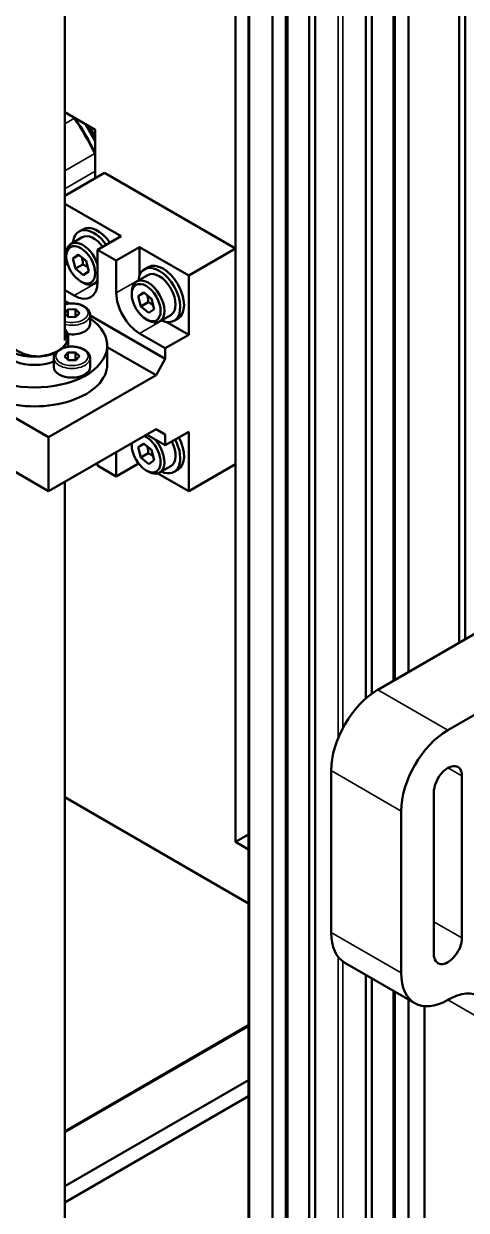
# Model space of a CAD drawing. Header units: millimetres. Extents: x -2015 to 3360, y -4745 to 2376.
# Drawn here: x 1837.4 to 1904.4, y 817.9 to 997.4 of the extents above; entities that cross this region are included whole.
import ezdxf

# ---------------------------------------------------------------- set-up
doc = ezdxf.new("R2010")
doc.units = ezdxf.units.MM
doc.header["$LTSCALE"] = 8
doc.layers.add('Visible (ISO)', color=7, linetype='Continuous', lineweight=50)
doc.layers.add('Visible Narrow (ISO)', color=7, linetype='Continuous', lineweight=35)

msp = doc.modelspace()

# ---------------------------------------------------------------- linework, layer by layer
at = {"layer": 'Visible (ISO)'}
for p, q in [((1904.28, 904.29), (1904.28, 1079.28)), ((1903.35, 903.76), (1903.35, 1077.67)), ((1893.38, 898), (1893.38, 1073.38)), ((1893.62, 898.14), (1893.62, 1073.24)), ((1895.68, 899.33), (1895.68, 1073.24)), ((1890.14, 896.06), (1890.14, 1071.12)), ((1889.2, 895.31), (1889.2, 1069.5)), ((1843.63, 949.5), (1843.63, 1050.63)), ((1871.44, 774.39), (1871.44, 1050.72)), ((1875.06, 772.3), (1875.06, 1048.63)), ((1881.54, 768.56), (1881.54, 1048.75)), ((1877.12, 771.11), (1877.12, 1047.44)), ((1877.36, 770.97), (1877.36, 1047.3)), ((1880.61, 769.1), (1880.61, 1048.21)), ((1869.46, 1043.82), (1869.46, 873.6)), ((1843.63, 984.05), (1848.25, 981.38)), ((1846.72, 982.26), (1848.25, 979.62)), ((1848.25, 980.32), (1847.33, 981.91)), ((1848.25, 981.38), (1848.25, 974.03)), ((1849.66, 974.85), (1843.63, 971.37)), ((1869.46, 963.42), (1849.66, 974.85)), ((1843.63, 970.17), (1852.14, 965.25)), ((1846.35, 966.29), (1845.78, 965.97)), ((1844.59, 964.12), (1846.28, 965.1)), ((1852.14, 965.25), (1848.6, 963.21)), ((1843.86, 962.19), (1843.86, 962.52)), ((1844.86, 961.91), (1845.67, 962.49)), ((1845.75, 962.43), (1844.86, 961.91)), ((1845.67, 962.49), (1846.87, 961.51)), ((1848.6, 963.21), (1848.6, 958.31)), ((1851.43, 961.58), (1848.6, 963.21)), ((1851.43, 961.58), (1854.96, 963.62)), ((1854.96, 963.62), (1862.39, 959.34)), ((1854.96, 963.62), (1854.96, 959.39)), ((1869.46, 963.42), (1862.39, 959.34)), ((1869.46, 930.76), (1869.46, 963.42)), ((1844.1, 960.91), (1843.63, 961.19)), ((1845.24, 960.35), (1844.86, 961.91)), ((1845.24, 960.35), (1846.37, 961)), ((1846.87, 961.51), (1847.25, 959.94)), ((1851.43, 956.68), (1851.43, 961.58)), ((1846.43, 959.36), (1845.24, 960.35)), ((1847.25, 959.94), (1846.43, 959.36)), ((1854.49, 958.41), (1856.18, 959.39)), ((1856.25, 960.58), (1855.68, 960.25)), ((1862.39, 959.34), (1862.39, 950.35)), ((1845.06, 956.27), (1843.63, 957.1)), ((1846.05, 958.4), (1846.34, 958.23)), ((1848.09, 958.06), (1848.6, 958.36)), ((1844.32, 955.07), (1843.63, 955.47)), ((1853.76, 956.48), (1853.76, 956.8)), ((1854.76, 956.2), (1855.57, 956.78)), ((1855.65, 956.71), (1854.76, 956.2)), ((1855.14, 954.63), (1854.76, 956.2)), ((1855.14, 954.63), (1856.27, 955.28)), ((1855.57, 956.78), (1856.77, 955.79)), ((1856.77, 955.79), (1857.15, 954.23)), ((1843.63, 953.67), (1844.1, 954.18)), ((1844.17, 953.03), (1843.63, 953.53)), ((1844.1, 954.18), (1845.25, 954.21)), ((1844.1, 953.1), (1844.1, 954.18)), ((1845.25, 954.21), (1845.86, 953.64)), ((1845.25, 953.05), (1845.25, 954.21)), ((1845.86, 953.64), (1845.32, 953.05)), ((1856.33, 953.65), (1855.14, 954.63)), ((1857.15, 954.23), (1856.33, 953.65)), ((1845.32, 953.05), (1844.17, 953.03)), ((1847.46, 953.37), (1847.46, 951.99)), ((1858.85, 946.68), (1847.46, 953.26)), ((1855.95, 952.68), (1856.24, 952.52)), ((1857.99, 952.34), (1859.68, 953.32)), ((1859.08, 952.27), (1862.39, 950.35)), ((1860.75, 952.78), (1860.18, 952.46)), ((1844.15, 948.72), (1844.15, 949.95)), ((1858.85, 948.31), (1854.96, 950.56)), ((1862.39, 950.35), (1858.85, 948.31)), ((1850.05, 945.86), (1850.05, 948.72)), ((1850.05, 948.49), (1857.44, 944.23)), ((1858.85, 946.68), (1858.85, 948.31)), ((1841.18, 934.84), (1821.38, 946.27)), ((1841.96, 946.84), (1841.96, 945.45)), ((1843.56, 947.06), (1844.1, 947.65)), ((1844.17, 946.5), (1843.56, 947.06)), ((1844.1, 947.65), (1845.25, 947.68)), ((1844.1, 946.57), (1844.1, 947.65)), ((1845.32, 946.52), (1844.17, 946.5)), ((1845.25, 947.68), (1845.86, 947.11)), ((1845.25, 946.52), (1845.25, 947.68)), ((1845.86, 947.11), (1845.32, 946.52)), ((1847.46, 946.84), (1847.46, 945.45)), ((1857.44, 944.23), (1858.85, 946.68)), ((1857.44, 944.23), (1841.18, 934.84)), ((1821.38, 938.11), (1841.18, 926.68)), ((1857.44, 936.07), (1841.18, 926.68)), ((1858.85, 935.25), (1857.44, 936.07)), ((1858.85, 933.62), (1862.39, 935.66)), ((1862.39, 935.66), (1862.39, 926.68)), ((1841.18, 926.68), (1841.18, 934.84)), ((1853.76, 933.62), (1853.76, 933.94)), ((1854.76, 933.33), (1855.57, 933.91)), ((1855.65, 933.85), (1854.76, 933.33)), ((1855.57, 933.91), (1856.77, 932.93)), ((1856.02, 935.25), (1858.85, 933.62)), ((1858.85, 933.62), (1858.85, 935.25)), ((1851.43, 928.92), (1851.43, 932.6)), ((1855.14, 931.77), (1854.76, 933.33)), ((1855.14, 931.77), (1856.27, 932.42)), ((1856.77, 932.93), (1857.15, 931.37)), ((1953.96, 932.98), (1891.03, 896.64)), ((1848.6, 930.96), (1848.6, 930.55)), ((1848.6, 930.55), (1851.43, 928.92)), ((1854.8, 930.87), (1851.43, 928.92)), ((1856.33, 930.79), (1855.14, 931.77)), ((1857.15, 931.37), (1856.33, 930.79)), ((1857.99, 929.48), (1859.68, 930.46)), ((1869.46, 930.76), (1862.39, 926.68)), ((1855.95, 929.82), (1856.24, 929.66)), ((1862.39, 926.68), (1857.72, 929.37)), ((1860.75, 929.92), (1860.18, 929.6)), ((1843.63, 722.62), (1843.63, 928.09)), ((1915.78, 898.68), (1901.64, 890.52)), ((1883.96, 859.9), (1883.96, 884.4)), ((1903.76, 883.58), (1903.76, 859.08)), ((1871.44, 864.3), (1843.63, 880.35)), ((1899.51, 856.64), (1899.51, 881.13)), ((1894.56, 878.27), (1894.56, 853.78)), ((1869.46, 873.6), (1871.44, 874.74)), ((1869.46, 873.6), (1871.44, 872.46)), ((1886.03, 855.32), (1896.64, 849.2)), ((1889.2, 637.3), (1889.2, 853.49)), ((1890.14, 638.05), (1890.14, 852.95)), ((1893.38, 640.45), (1893.38, 851.08)), ((1893.62, 640.7), (1893.62, 850.94)), ((1895.68, 643.33), (1895.68, 849.75)), ((1898.1, 848.75), (1898.1, 650.88)), ((1843.63, 829.8), (1871.44, 845.85)), ((1843.63, 829.68), (1871.44, 845.73)), ((1843.63, 821.51), (1871.44, 837.57)), ((1843.63, 819.06), (1871.44, 835.12))]:
    msp.add_line(p, q, dxfattribs=at)
for centre, major_axis, ratio, start_param, end_param in [((1843.35, 981.55), (2, -3.46), 0.577347, 1.691392, 1.733825), ((1833.93, 973.11), (12.8, -22.17), 0.577347, 1.450206, 1.691392), ((1843.53, 981.66), (-1.87, 3.25), 0.577347, 4.832985, 4.854284), ((1834.1, 973.22), (-12.67, 21.95), 0.577347, 4.591798, 4.832985), ((1845.95, 977.05), (2, -3.46), 0.577347, 1.407777, 1.450206), ((1846.13, 977.16), (-1.87, 3.25), 0.577347, 4.570503, 4.591798), ((1848.03, 962.07), (-2.25, 3.9), 0.577347, 4.870182, 6.962859), ((1848.6, 962.4), (-2.25, 3.9), 0.577347, 4.870182, 6.283185), ((1846.34, 961.09), (-1.75, 3.03), 0.577347, 4.344061, 7.068576), ((1848.03, 962.07), (-1.75, 3.03), 0.577347, 4.915825, 6.283185), ((1857.93, 956.36), (-2.25, 3.9), 0.577347, 2.461919, 6.962859), ((1858.5, 956.68), (-2.25, 3.9), 0.577347, 3.141593, 6.283185), ((1856.24, 955.38), (-1.75, 3.03), 0.577347, 2.356202, 7.068576), ((1857.93, 956.36), (-1.75, 3.03), 0.577347, 3.141593, 6.283185), ((1845.06, 960.36), (2.5, -4.33), 0.577347, 5.49779, 7.068586), ((1846.34, 961.09), (1.75, -3.03), 0.577347, 5.497795, 6.651518), ((1848.03, 962.07), (-2.25, 3.9), 0.577347, 2.461919, 2.533728), ((1854.96, 954.64), (-2.5, 4.33), 0.577347, 0.785401, 2.356197), ((1839.05, 948.72), (-11, 0), 0.57735, 5.582277, 10.125678), ((1844.71, 951.99), (2.75, 0), 0.57735, 4.481369, 6.283185), ((1839.05, 949.95), (5.1, 0), 0.57735, 5.70046, 6.741695), ((1839.05, 949.95), (5, 0), 0.57735, 5.646021, 6.17316), ((1839.05, 948.72), (5.1, 0), 0.57735, 6.215404, 6.283185), ((1839.05, 949.95), (5.1, 0), 0.57735, 4.024629, 5.400137), ((1839.05, 948.72), (5.1, 0), 0.57735, 4.105911, 5.318853), ((1839.05, 949.95), (-5, 0), 0.57735, 1.680811, 2.314107), ((1839.05, 945.86), (-11, 0), 0.57735, 0, 3.141593), ((1844.71, 945.45), (2.75, 0), 0.57735, 3.141593, 6.283185), ((1855.95, 932.35), (1.55, -2.68), 0.577347, 3.787831, 8.77854), ((1856.24, 932.51), (1.75, -3.03), 0.577347, 5.497795, 8.222321), ((1857.93, 933.49), (2.25, -3.9), 0.577347, 5.603511, 7.775337), ((1857.93, 933.49), (1.75, -3.03), 0.577347, 0, 1.469614), ((1858.5, 933.82), (2.25, -3.9), 0.577347, 0, 1.492152), ((1891.03, 888.48), (-5, -8.66), 0.57735, 3.926991, 5.497787), ((1901.64, 882.35), (5, 8.66), 0.57735, 0.785398, 2.356194), ((1901.64, 882.35), (1.5, 2.6), 0.57735, 5.497787, 8.63938), ((1891.03, 863.98), (-5, -8.66), 0.57735, 5.497787, 6.283185), ((1901.64, 857.86), (-1.5, -2.6), 0.57735, 5.497787, 8.63938), ((1901.64, 857.86), (-5, -8.66), 0.57735, 5.497787, 7.068583), ((1901.64, 841.53), (5, 8.66), 0.57735, 5.497787, 7.068583)]:
    msp.add_ellipse(centre, major_axis=major_axis, ratio=ratio, start_param=start_param, end_param=end_param, dxfattribs=at)
for centre in [(1846.05, 960.93), (1855.95, 955.21)]:
    msp.add_ellipse(centre, major_axis=(1.55, -2.68), ratio=0.577347, dxfattribs=at)
for points, weights in [([(1846.21, 962.05), (1846.36, 961.6), (1846.37, 961)], [1.07048664942, 1.10039159807, 1]), ([(1846.37, 961), (1846.82, 960.77), (1847.11, 960.52)], [1, 1.08452429607, 1.07668489773]), ([(1856.11, 956.33), (1856.26, 955.89), (1856.27, 955.28)], [1.07048664942, 1.10039159807, 1]), ([(1856.27, 955.28), (1856.72, 955.06), (1857.01, 954.8)], [1, 1.08452429607, 1.07668489773]), ([(1856.11, 933.47), (1856.26, 933.03), (1856.27, 932.42)], [1.07048664942, 1.10039159807, 1]), ([(1856.27, 932.42), (1856.72, 932.2), (1857.01, 931.94)], [1, 1.08452429607, 1.07668489773])]:
    msp.add_rational_spline(points, weights, degree=2, dxfattribs=at)
for points, knots in [([(1843.63, 954.95), (1843.69, 954.97), (1843.75, 954.98), (1844.09, 955.06), (1844.38, 955.09), (1844.97, 955.09), (1845.26, 955.07), (1845.82, 954.96), (1846.09, 954.88), (1846.57, 954.66), (1846.79, 954.53), (1847.14, 954.21), (1847.28, 954.03), (1847.43, 953.69), (1847.46, 953.53), (1847.46, 953.37)], [5.057671, 5.057671, 5.057671, 5.057671, 5.133115, 5.133115, 5.469249, 5.469249, 5.803808, 5.803808, 6.139723, 6.139723, 6.478376, 6.478376, 6.807975, 6.807975, 7.052483, 7.052483, 7.052483, 7.052483]), ([(1843.63, 950.57), (1843.67, 950.51), (1843.72, 950.45), (1843.91, 950.15), (1844, 949.89), (1844.02, 949.63)], [-0.1695367, -0.1695367, -0.1695367, -0.1695367, -0.1354833, -0.1354833, 0, 0, 0, 0]), ([(1839.6, 947.08), (1839.15, 947.09), (1838.71, 947.14), (1837.88, 947.32), (1837.5, 947.43), (1836.95, 947.66), (1836.78, 947.74), (1836.37, 947.97), (1836.17, 948.12), (1835.83, 948.44), (1835.7, 948.61), (1835.6, 948.78)], [-0.5310491, -0.5310491, -0.5310491, -0.5310491, -0.3949756, -0.3949756, -0.2651625, -0.2651625, -0.1941625, -0.1941625, -0.0952063, -0.0952063, -0.000001, -0.000001, -0.000001, -0.000001]), ([(1841.96, 946.84), (1841.96, 947.01), (1842, 947.18), (1842.16, 947.51), (1842.28, 947.67), (1842.59, 947.96), (1842.8, 948.1), (1843.27, 948.32), (1843.53, 948.41), (1844.09, 948.52), (1844.38, 948.56), (1844.97, 948.56), (1845.26, 948.53), (1845.82, 948.43), (1846.09, 948.34), (1846.57, 948.13), (1846.79, 947.99), (1847.14, 947.68), (1847.28, 947.5), (1847.43, 947.16), (1847.46, 947), (1847.46, 946.84)], [3.910891, 3.910891, 3.910891, 3.910891, 4.176685, 4.176685, 4.46631, 4.46631, 4.794404, 4.794404, 5.133115, 5.133115, 5.469249, 5.469249, 5.803808, 5.803808, 6.139723, 6.139723, 6.478376, 6.478376, 6.807975, 6.807975, 7.052483, 7.052483, 7.052483, 7.052483])]:
    msp.add_open_spline(points, degree=3, knots=knots, dxfattribs=at)
at = {"layer": 'Visible Narrow (ISO)'}
for p, q in [((1885.73, 890.82), (1885.73, 1067.5)), ((1871.58, 774.31), (1871.58, 1050.63)), ((1885.02, 889.31), (1885.02, 1050.76)), ((1843.63, 982.27), (1845.09, 983.12)), ((1845.09, 983.12), (1845.16, 983.12)), ((1843.63, 975.16), (1848.17, 977.78)), ((1848.17, 977.78), (1848.21, 977.84)), ((1843.63, 972.45), (1848.25, 975.11)), ((1848.41, 958.21), (1845.06, 956.27)), ((1854.77, 958.61), (1851.43, 956.68)), ((1858.31, 952.49), (1854.96, 950.56)), ((1901.64, 890.52), (1891.03, 896.64)), ((1883.96, 884.4), (1894.56, 878.27)), ((1903.76, 883.58), (1901.64, 884.8)), ((1903.76, 859.08), (1899.51, 861.53)), ((1894.56, 853.78), (1883.96, 859.9)), ((1885.02, 766.55), (1885.02, 856.21)), ((1885.73, 632.8), (1885.73, 855.52)), ((1901.64, 849.7), (1908.71, 845.61))]:
    msp.add_line(p, q, dxfattribs=at)
for centre, major_axis, start_param, end_param in [((1844.71, 953.62), (2.45, 0), 4.254222, 8.312148), ((1844.71, 953.37), (2.75, 0), 4.307352, 6.283185), ((1844.71, 946.84), (-2.75, 0), 0, 3.141593)]:
    msp.add_ellipse(centre, major_axis=major_axis, ratio=0.57735, start_param=start_param, end_param=end_param, dxfattribs=at)
msp.add_ellipse((1844.71, 947.09), major_axis=(-2.45, 0), ratio=0.57735, dxfattribs=at)

doc.saveas('drawing.dxf')
